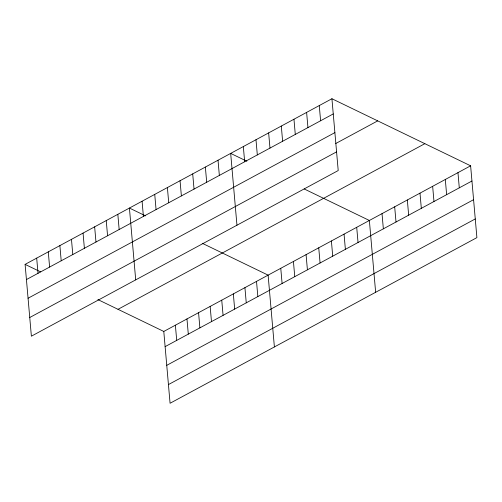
<?xml version="1.0" encoding="UTF-8"?>
<svg xmlns="http://www.w3.org/2000/svg" width="502" height="502" viewBox="0 0 502 502"><rect width="100%" height="100%" fill="white"/><g stroke="black" fill="none" stroke-linecap="round" stroke-linejoin="round"><path stroke-width="0.75" d="M331.929 98.737L338.21 170.548L31.381 336.189L25.1 264.378L331.929 98.737L470.619 165.811L476.9 237.622L170.071 403.263L163.79 331.452L97.909 299.594M26.43 279.57L333.259 113.929M28.062 298.251L334.89 132.616M335.731 143.528L377.699 120.875M29.75 317.502L336.578 151.868M118.02 309.314L424.849 143.679M163.79 331.452L470.619 165.811M165.114 346.644L471.949 181.009M166.752 365.33L473.581 199.689M168.434 384.576L475.268 218.941M246.827 161.211L230.675 153.399L236.957 225.21M304.181 188.947L369.365 220.472L375.647 292.283M145.574 215.873L129.422 208.06L135.703 279.871M202.231 243.275L268.112 275.134L274.393 346.945M25.1 264.378L40.58 271.864M457.962 172.644L459.292 187.836M445.305 179.478L446.636 194.669M432.649 186.311L433.979 201.503M419.992 193.144L421.322 208.336M407.335 199.978L408.666 215.17M394.679 206.805L396.009 222.003M382.022 213.639L383.352 228.837M356.709 227.306L358.039 242.497M344.052 234.139L345.382 249.331M331.395 240.973L332.726 256.164M319.272 105.571L320.602 120.762M318.739 247.806L320.069 262.998M306.615 112.404L307.946 127.596M306.082 254.633L307.412 269.831M293.959 119.238L295.289 134.429M293.425 261.467L294.756 276.665M281.302 126.071L282.632 141.263M280.769 268.3L282.099 283.492M268.645 132.898L269.976 148.096M255.989 139.732L257.319 154.93M256.516 281.39L257.846 296.582M243.332 146.565L244.662 161.757M244.926 287.646L246.256 302.844M233.336 293.908L234.666 309.1M218.019 160.232L219.349 175.424M221.746 300.165L223.076 315.356M205.362 167.066L206.692 182.257M210.156 306.421L211.48 321.613M192.705 173.899L194.036 189.091M198.56 312.677L199.89 327.869M180.049 180.726L181.379 195.924M186.97 318.933L188.3 334.131M167.392 187.56L168.722 202.758M175.38 325.196L176.71 340.387M154.735 194.393L156.066 209.585M142.079 201.227L143.409 216.418M117.832 214.316L119.162 229.508M106.242 220.573L107.566 235.771M94.646 226.835L95.976 242.027M83.056 233.091L84.386 248.283M71.466 239.347L72.796 254.539M59.876 245.603L61.206 260.795M48.28 251.86L49.61 267.058M36.69 258.122L38.02 273.314"/></g></svg>
